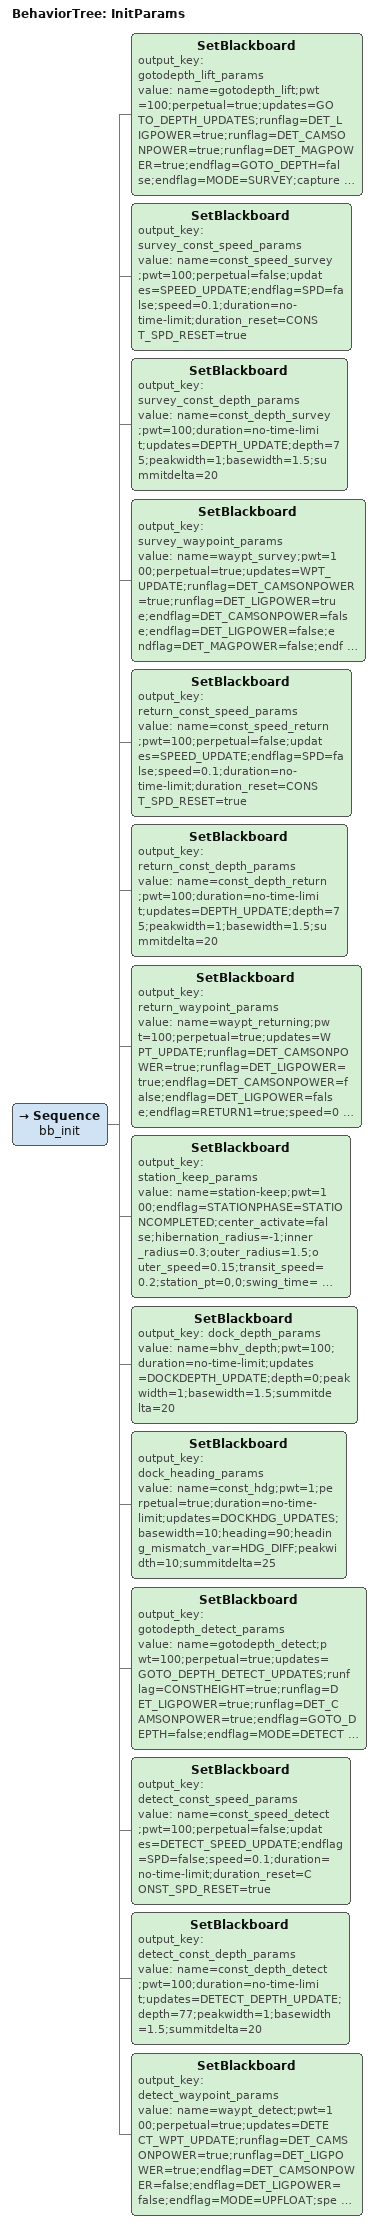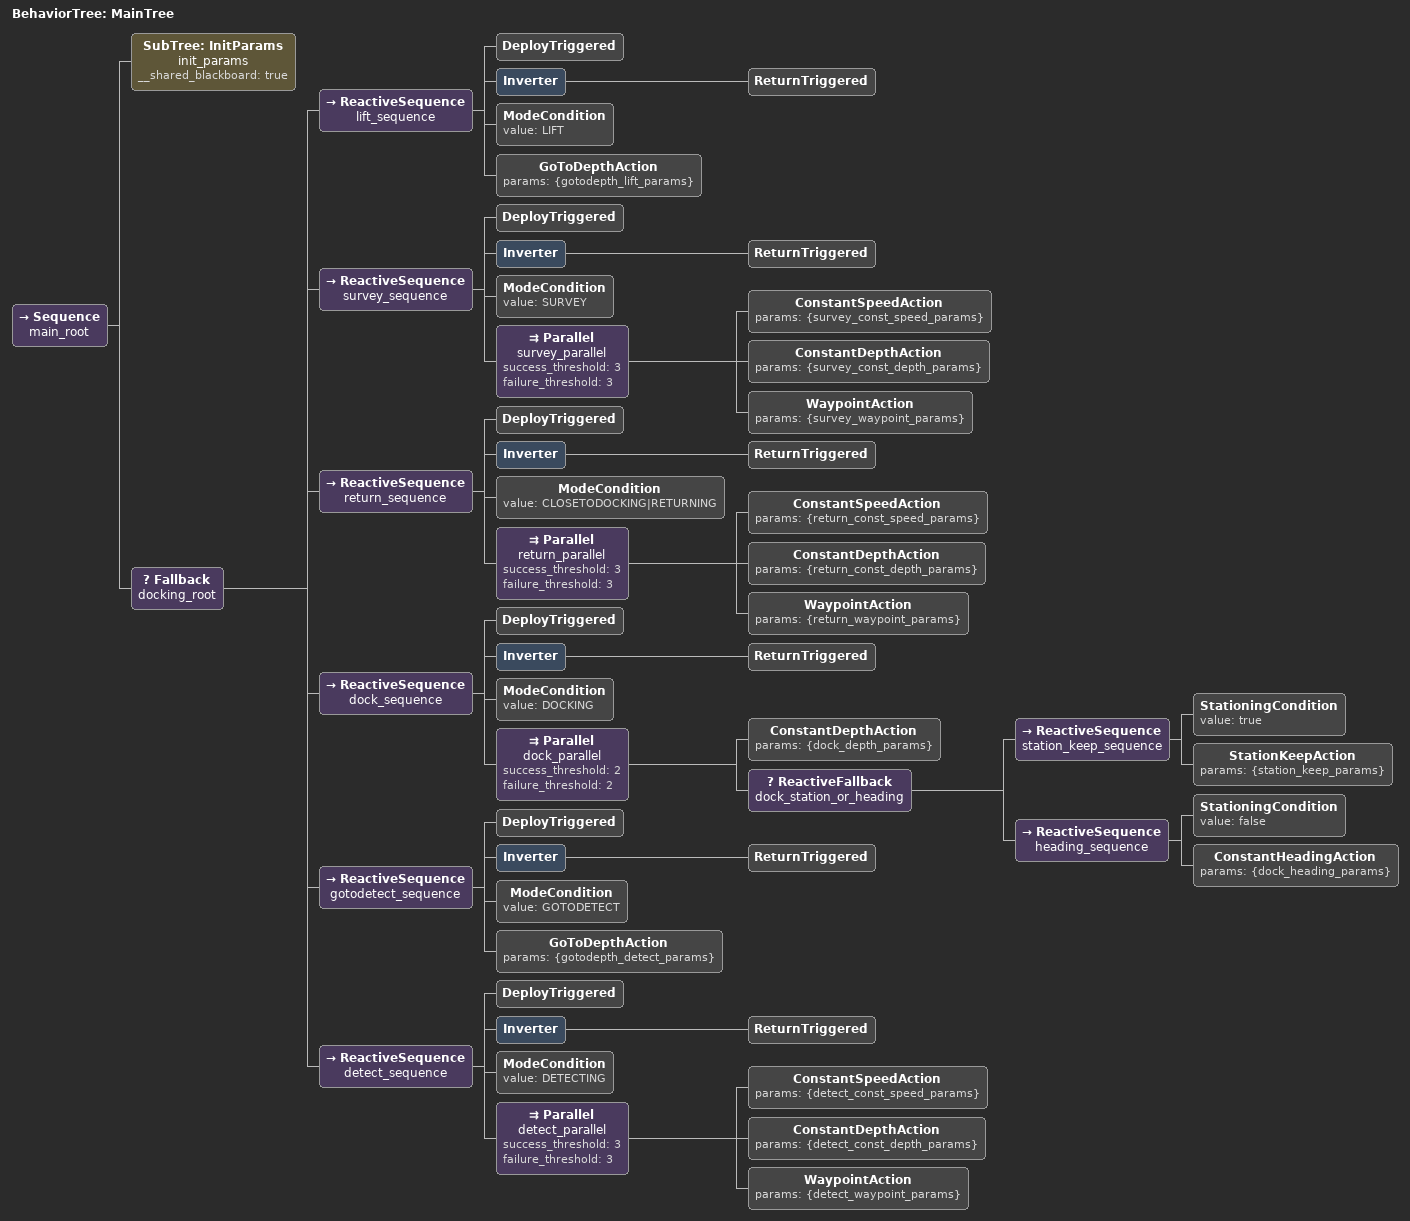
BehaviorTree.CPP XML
<?xml version="1.0" encoding="UTF-8"?>
<root main_tree_to_execute="MainTree">

  <BehaviorTree ID="InitParams">
    <Sequence name="bb_init">
      <SetBlackboard output_key="gotodepth_lift_params"
                     value="name=gotodepth_lift;pwt=100;perpetual=true;updates=GOTO_DEPTH_UPDATES;runflag=DET_LIGPOWER=true;runflag=DET_CAMSONPOWER=true;runflag=DET_MAGPOWER=true;endflag=GOTO_DEPTH=false;endflag=MODE=SURVEY;capture_delta=0.5;depth=74,20;repeat=0"/>

      <SetBlackboard output_key="survey_const_speed_params"
                     value="name=const_speed_survey;pwt=100;perpetual=false;updates=SPEED_UPDATE;endflag=SPD=false;speed=0.1;duration=no-time-limit;duration_reset=CONST_SPD_RESET=true"/>

      <SetBlackboard output_key="survey_const_depth_params"
                     value="name=const_depth_survey;pwt=100;duration=no-time-limit;updates=DEPTH_UPDATE;depth=75;peakwidth=1;basewidth=1.5;summitdelta=20"/>

      <SetBlackboard output_key="survey_waypoint_params"
                     value="name=waypt_survey;pwt=100;perpetual=true;updates=WPT_UPDATE;runflag=DET_CAMSONPOWER=true;runflag=DET_LIGPOWER=true;endflag=DET_CAMSONPOWER=false;endflag=DET_LIGPOWER=false;endflag=DET_MAGPOWER=false;endflag=MODE=RETURNING;speed=0.05;capture_line=true;capture_radius=2;slip_radius=4;efficiency_measure=all;polygon=-3,-3;order=normal;repeat=0"/>

      <SetBlackboard output_key="return_const_speed_params"
                     value="name=const_speed_return;pwt=100;perpetual=false;updates=SPEED_UPDATE;endflag=SPD=false;speed=0.1;duration=no-time-limit;duration_reset=CONST_SPD_RESET=true"/>

      <SetBlackboard output_key="return_const_depth_params"
                     value="name=const_depth_return;pwt=100;duration=no-time-limit;updates=DEPTH_UPDATE;depth=75;peakwidth=1;basewidth=1.5;summitdelta=20"/>

      <SetBlackboard output_key="return_waypoint_params"
                     value="name=waypt_returning;pwt=100;perpetual=true;updates=WPT_UPDATE;runflag=DET_CAMSONPOWER=true;runflag=DET_LIGPOWER=true;endflag=DET_CAMSONPOWER=false;endflag=DET_LIGPOWER=false;endflag=RETURN1=true;speed=0.05;capture_line=true;capture_radius=0.1;slip_radius=2;efficiency_measure=all;polygon=0,0;order=normal;repeat=100000"/>

      <SetBlackboard output_key="station_keep_params"
                     value="name=station-keep;pwt=100;endflag=STATIONPHASE=STATIONCOMPLETED;center_activate=false;hibernation_radius=-1;inner_radius=0.3;outer_radius=1.5;outer_speed=0.15;transit_speed=0.2;station_pt=0,0;swing_time=0;visual_hints=vertex_size=1;visual_hints=edge_color=light_blue;visual_hints=edge_size=1;visual_hints=label_color=white;visual_hints=vertex_color=red"/>

      <SetBlackboard output_key="dock_depth_params"
                     value="name=bhv_depth;pwt=100;duration=no-time-limit;updates=DOCKDEPTH_UPDATE;depth=0;peakwidth=1;basewidth=1.5;summitdelta=20"/>

      <SetBlackboard output_key="dock_heading_params"
                     value="name=const_hdg;pwt=1;perpetual=true;duration=no-time-limit;updates=DOCKHDG_UPDATES;basewidth=10;heading=90;heading_mismatch_var=HDG_DIFF;peakwidth=10;summitdelta=25"/>

      <SetBlackboard output_key="gotodepth_detect_params"
                     value="name=gotodepth_detect;pwt=100;perpetual=true;updates=GOTO_DEPTH_DETECT_UPDATES;runflag=CONSTHEIGHT=true;runflag=DET_LIGPOWER=true;runflag=DET_CAMSONPOWER=true;endflag=GOTO_DEPTH=false;endflag=MODE=DETECTING;capture_delta=0.5;depth=74,30;repeat=0"/>

      <SetBlackboard output_key="detect_const_speed_params"
                     value="name=const_speed_detect;pwt=100;perpetual=false;updates=DETECT_SPEED_UPDATE;endflag=SPD=false;speed=0.1;duration=no-time-limit;duration_reset=CONST_SPD_RESET=true"/>

      <SetBlackboard output_key="detect_const_depth_params"
                     value="name=const_depth_detect;pwt=100;duration=no-time-limit;updates=DETECT_DEPTH_UPDATE;depth=77;peakwidth=1;basewidth=1.5;summitdelta=20"/>

      <SetBlackboard output_key="detect_waypoint_params"
                     value="name=waypt_detect;pwt=100;perpetual=true;updates=DETECT_WPT_UPDATE;runflag=DET_CAMSONPOWER=true;runflag=DET_LIGPOWER=true;endflag=DET_CAMSONPOWER=false;endflag=DET_LIGPOWER=false;endflag=MODE=UPFLOAT;speed=0.05;capture_line=true;capture_radius=2;slip_radius=4;efficiency_measure=all;polygon=3,3;order=normal;repeat=0"/>
    </Sequence>
  </BehaviorTree>

  <BehaviorTree ID="MainTree">
    <Sequence name="main_root">
      <SubTree ID="InitParams" name="init_params" __shared_blackboard="true"/>

      <Fallback name="docking_root">
        <ReactiveSequence name="lift_sequence">
          <DeployTriggered />
          <Inverter>
            <ReturnTriggered />
          </Inverter>
          <ModeCondition value="LIFT"/>
          <GoToDepthAction params="{gotodepth_lift_params}"/>
        </ReactiveSequence>

        <ReactiveSequence name="survey_sequence">
          <DeployTriggered />
          <Inverter>
            <ReturnTriggered />
          </Inverter>
          <ModeCondition value="SURVEY"/>
          <Parallel name="survey_parallel" success_threshold="3" failure_threshold="3">
            <ConstantSpeedAction params="{survey_const_speed_params}"/>
            <ConstantDepthAction params="{survey_const_depth_params}"/>
            <WaypointAction params="{survey_waypoint_params}"/>
          </Parallel>
        </ReactiveSequence>

        <ReactiveSequence name="return_sequence">
          <DeployTriggered />
          <Inverter>
            <ReturnTriggered />
          </Inverter>
          <ModeCondition value="CLOSETODOCKING|RETURNING"/>
          <Parallel name="return_parallel" success_threshold="3" failure_threshold="3">
            <ConstantSpeedAction params="{return_const_speed_params}"/>
            <ConstantDepthAction params="{return_const_depth_params}"/>
            <WaypointAction params="{return_waypoint_params}"/>
          </Parallel>
        </ReactiveSequence>

        <ReactiveSequence name="dock_sequence">
          <DeployTriggered />
          <Inverter>
            <ReturnTriggered />
          </Inverter>
          <ModeCondition value="DOCKING"/>
          <Parallel name="dock_parallel" success_threshold="2" failure_threshold="2">
            <ConstantDepthAction params="{dock_depth_params}"/>
            <ReactiveFallback name="dock_station_or_heading">
              <ReactiveSequence name="station_keep_sequence">
                <StationingCondition value="true"/>
                <StationKeepAction params="{station_keep_params}"/>
              </ReactiveSequence>

              <ReactiveSequence name="heading_sequence">
                <StationingCondition value="false"/>
                <ConstantHeadingAction params="{dock_heading_params}"/>
              </ReactiveSequence>
            </ReactiveFallback>
          </Parallel>
        </ReactiveSequence>

        <ReactiveSequence name="gotodetect_sequence">
          <DeployTriggered />
          <Inverter>
            <ReturnTriggered />
          </Inverter>
          <ModeCondition value="GOTODETECT"/>
          <GoToDepthAction params="{gotodepth_detect_params}"/>
        </ReactiveSequence>

        <ReactiveSequence name="detect_sequence">
          <DeployTriggered />
          <Inverter>
            <ReturnTriggered />
          </Inverter>
          <ModeCondition value="DETECTING"/>
          <Parallel name="detect_parallel" success_threshold="3" failure_threshold="3">
            <ConstantSpeedAction params="{detect_const_speed_params}"/>
            <ConstantDepthAction params="{detect_const_depth_params}"/>
            <WaypointAction params="{detect_waypoint_params}"/>
          </Parallel>
        </ReactiveSequence>
      </Fallback>
    </Sequence>
  </BehaviorTree>

</root>
